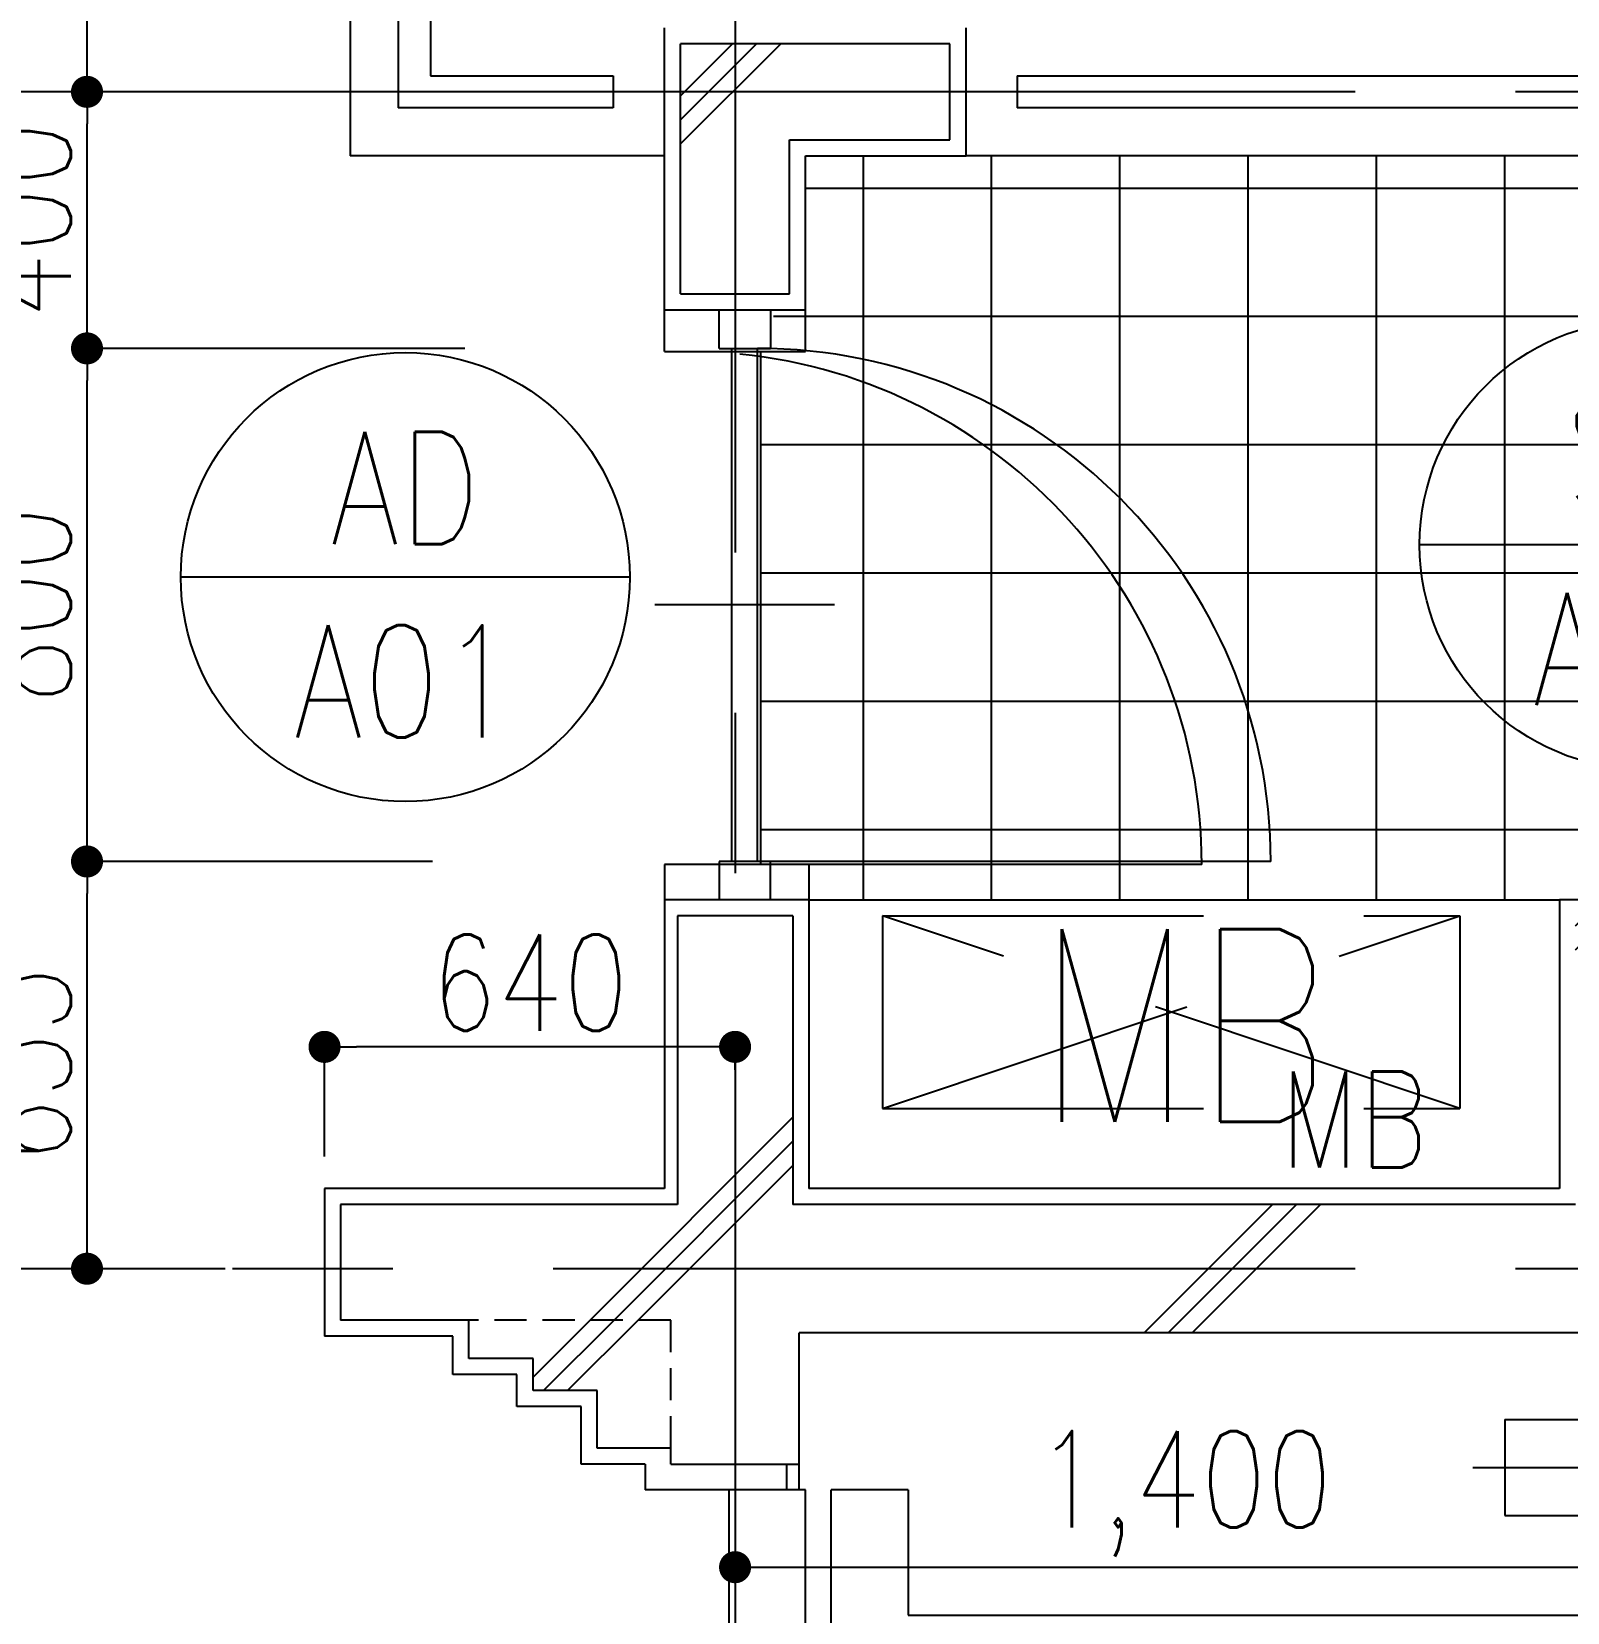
# Model space of a CAD drawing. Header units: millimetres. Extents: x 15495 to 166182, y -39946 to 18307.
# Drawn here: x 41944 to 44338, y 1560 to 4025 of the extents above; entities that cross this region are included whole.
import ezdxf
from ezdxf.enums import TextEntityAlignment as Align

# ---------------------------------------------------------------- set-up
doc = ezdxf.new("R2010")
doc.units = ezdxf.units.MM
doc.header["$LTSCALE"] = 1000
for name, pattern in [('CENTER', [2, 1.25, -0.25, 0.25, -0.25]), ('DASHED', [0.75, 0.5, -0.25]), ('DASHED2', [0.375, 0.25, -0.125])]:
    doc.linetypes.add(name, pattern=pattern)
doc.layers.get('0').update_dxf_attribs({"linetype": 'CONTINUOUS'})
for name, color, linetype in [('EV-Space_EV-A_EVES-100', 5, 'CONTINUOUS'), ('EV-Space_EV-A_EVES-50', 5, 'CONTINUOUS'), ('EV-Space_EV-F_FINI1-100', 190, 'CONTINUOUS'), ('F_FITT1-100', 5, 'CONTINUOUS'), ('F_FITT1-50', 5, 'CONTINUOUS'), ('SF-A_ELSE-100', 6, 'CONTINUOUS'), ('SF-A_ELSE-50', 6, 'CONTINUOUS'), ('SF-DT_ID-100', 13, 'CONTINUOUS'), ('SF-E_DIM-50', 3, 'CONTINUOUS'), ('SF-E_GRID-50', 1, 'CENTER'), ('SF-E_TEXT-100', 3, 'CONTINUOUS'), ('SF-E_TEXT-50', 3, 'CONTINUOUS'), ('SF-F_ELV-KYOUTSU', 5, 'CENTER'), ('SF-F_FINI1-100', 190, 'CONTINUOUS'), ('SF-F_FINI1-50', 190, 'CONTINUOUS'), ('SF-F_FITT1-100', 5, 'CONTINUOUS'), ('SF-F_FITT1-50', 5, 'CONTINUOUS'), ('SF-F_HAT1-50', 9, 'CONTINUOUS'), ('SF-F_LAY2-100', 6, 'CONTINUOUS'), ('SF-F_LAY2-50', 6, 'CONTINUOUS'), ('SF-R_EWALL-50', 7, 'CONTINUOUS')]:
    doc.layers.add(name, color=color, linetype=linetype)
doc.styles.add('DIM', font='romans.shx', dxfattribs={"width": 0.8, "bigfont": 'bigfont.shx'})
doc.styles.add('ROOM', font='romans.shx', dxfattribs={"width": 0.8, "bigfont": 'bigfont.shx'})
doc.styles.get("Standard").update_dxf_attribs({"font": 'txt.shx', "bigfont": 'bigfont.shx'})
doc.dimstyles.new('DIM50_3_3', dxfattribs={"dimscale": 50, "dimtxt": 3, "dimasz": 1, "dimexe": 0, "dimexo": 1, "dimgap": 0.5, "dimtad": 1, "dimdec": 1, "dimdsep": 46, "dimlunit": 6, "dimtxsty": 'DIM', "dimblk1": 'DOT', "dimblk2": 'DOT', "dimsah": 1, "dimcen": 1, "dimclrd": 256, "dimclre": 256, "dimclrt": 256, "dimadec": 0, "dimazin": 0, "dimtfac": 1, "dimtdec": 1, "dimtix": 1, "dimtmove": 2, "dimatfit": 3, "dimldrblk": 'DOT', "dimfxl": 1, "dimtvp": 0.833333, "dimtolj": 1, "dimarcsym": 0})
pattern_1 = [(45, (-28400.75, -37379.5), (-441.942, 441.942), []), (45, (-28363.25, -37379.5), (-441.942, 441.942), []), (45, (-28325.75, -37379.5), (-441.942, 441.942), [])]

# ---------------------------------------------------------------- blocks, each defined once
blk = doc.blocks.new('TATEGU-KIGOU')
at = {"color": 2}
blk.add_line((350, 0), (-350, 0), dxfattribs=at)
blk.add_circle((0, 0), 350, dxfattribs=at)
at = {"color": 2, "style": 'ROOM', "width": 0.8}
for tag, p in [('建具種別', (0, 51.6)), ('建具番号', (0, -250.1))]:
    blk.add_attdef(tag, text='', height=175, dxfattribs=at).set_placement(p, align=Align.CENTER)
at = {"flags": 1}
for tag, p in [('内法寸法（W）', (-414, -713.8)), ('内法寸法（H）', (-414, -1063.8)), ('階', (-373.6, -1414.3)), ('部屋名', (-373.6, -1786.8)), ('メーカー名', (-373.6, -2148.9)), ('値段', (-373.6, -2498.9)), ('重量', (-373.6, -2848.9)), ('建具形状', (-373.6, -3199)), ('開閉方式', (-373.6, -3549)), ('取付場所', (-373.6, -3899)), ('見込', (-373.6, -4296.3)), ('扉厚', (-373.6, -4646.3)), ('仕上', (-373.6, -4996.3)), ('ガラス', (-373.6, -5346.3)), ('建具金物', (-373.6, -5696.3)), ('枠形状', (-373.6, -6046.3)), ('沓摺形状', (-373.6, -6396.3)), ('特記事項', (-373.6, -6746.3)), ('防火性能', (-373.6, -7096.3))]:
    blk.add_attdef(tag, p, '', height=175, dxfattribs=at)
blk = doc.blocks.new('EV-Space')
at = {"layer": 'EV-Space_EV-A_EVES-100'}
for p, q in [((1600, 1620), (1600, 1370)), ((1200, 1570), (2000, 1570)), ((1200, 1570), (1200, 1420)), ((2000, 1420), (2000, 1570)), ((1150, 1495), (2050, 1495)), ((100, 1460), (-10, 1460)), ((-10, 1460), (-10, 985)), ((110, 135), (110, 1460)), ((150, 135), (150, 1460)), ((270, 1460), (150, 1460)), ((270, 1460), (270, 1265)), ((1200, 1420), (2000, 1420)), ((270, 1265), (1820, 1265)), ((1820, 1265), (1820, 155)), ((340, 1235), (270, 1085)), ((1820, 1215), (2300, 1215)), ((2300, 205), (2300, 1215)), ((270, 985), (270, 1085)), ((10, 1015), (10, 985)), ((-10, 985), (-10, 185)), ((-10, 985), (10, 985)), ((270, 985), (270, 185)), ((-130, 585), (204.096, 585)), ((1820, 205), (2300, 205)), ((52.5, 185), (-10, 185)), ((-10, 185), (-10, 40)), ((52.5, 185), (52.5, 135)), ((251, 155), (1820, 155)), ((251, 105), (251, 155)), ((110, 135), (52.5, 135)), ((110, 135), (110, 40)), ((150, 135), (150, 105)), ((150, 105), (251, 105)), ((110, 40), (-10, 40))]:
    blk.add_line(p, q, dxfattribs=at)
at = {"layer": 'EV-Space_EV-A_EVES-100', "linetype": 'Continuous'}
for p, q in [((36.936, 557.569), (36.936, 1017.569)), ((73.841, 155), (73.841, 615))]:
    blk.add_line(p, q, dxfattribs=at)
at = {"layer": 'EV-Space_EV-A_EVES-50'}
for p, q in [((1600, 1620), (1600, 1370)), ((1200, 1570), (1200, 1420)), ((1200, 1570), (2000, 1570)), ((2000, 1420), (2000, 1570)), ((80, 1500), (80, 1460)), ((1150, 1495), (2050, 1495)), ((-10, 1460), (-10, 985)), ((110, 1460), (-10, 1460)), ((110, 135), (110, 1460)), ((150, 135), (150, 1460)), ((270, 1460), (150, 1460)), ((270, 1460), (270, 1265)), ((1200, 1420), (2000, 1420)), ((270, 1265), (1820, 1265)), ((1820, 1265), (1820, 155)), ((340, 1235), (270, 1085)), ((340, 1235), (1790, 1235)), ((1790, 1235), (1790, 185)), ((1820, 1215), (2300, 1215)), ((2300, 205), (2300, 1215)), ((1820, 1185), (2270, 1185)), ((2270, 235), (2270, 1185)), ((270, 985), (270, 1085)), ((10, 1015), (10, 985)), ((250, 1015), (250, 985)), ((-10, 985), (10, 985)), ((-10, 985), (-10, 185)), ((270, 985), (250, 985)), ((270, 985), (270, 185)), ((-130, 585), (204.096, 585)), ((1820, 235), (2270, 235)), ((1820, 205), (2300, 205)), ((-10, 185), (-10, 40)), ((52.5, 185), (-10, 185)), ((52.5, 185), (52.5, 135)), ((221, 185), (1790, 185)), ((221, 135), (221, 185)), ((251, 155), (1820, 155)), ((251, 105), (251, 155)), ((110, 135), (52.5, 135)), ((110, 135), (110, 40)), ((150, 135), (150, 105)), ((150, 135), (221, 135)), ((150, 105), (251, 105)), ((110, 40), (-10, 40)), ((80, 40), (80, 0))]:
    blk.add_line(p, q, dxfattribs=at)
at = {"layer": 'EV-Space_EV-A_EVES-50', "linetype": 'Continuous'}
for p, q in [((57.5, 1015), (20, 1015)), ((20, 1015), (20, 555)), ((57.5, 555), (57.5, 1015)), ((202.5, 1015), (240, 1015)), ((202.5, 555), (202.5, 1015)), ((240, 1015), (240, 555)), ((62.5, 155), (62.5, 615)), ((62.5, 615), (100, 615)), ((100, 615), (100, 155)), ((160, 615), (160, 155)), ((197.5, 615), (160, 615)), ((197.5, 155), (197.5, 615)), ((20, 555), (57.5, 555)), ((240, 555), (202.5, 555)), ((100, 155), (62.5, 155)), ((160, 155), (197.5, 155))]:
    blk.add_line(p, q, dxfattribs=at)
at = {"layer": 'EV-Space_EV-F_FINI1-100'}
blk.add_line((0, 0), (0, 0), dxfattribs=at)
blk = doc.blocks.new('AD-A01_100')
at = {"layer": 'F_FITT1-100'}
blk.add_line((0, -719.999925), (0, 0), dxfattribs=at)
blk.add_arc((0, 80.000075), 800, 270, 354.260824124, dxfattribs=at)
blk = doc.blocks.new('SF-BLOCK_100')
at = {"layer": 'SF-A_ELSE-100'}
for p, q in [((12400, 5875), (12400, 3900)), ((12475, 5800), (12475, 3975)), ((12525, 5750), (12525, 4025)), ((12525, 4025), (12810, 4025)), ((12810, 4025), (12810, 3975)), ((13440, 4025), (15500, 4025)), ((13440, 4025), (13440, 3975)), ((12810, 3975), (12475, 3975)), ((15500, 3975), (13440, 3975)), ((12890, 3900), (12400, 3900)), ((15600, 3900), (13360, 3900)), ((13115, 2740), (14285, 2740))]:
    blk.add_line(p, q, dxfattribs=at)
at = {"layer": 'SF-A_ELSE-100', "linetype": 'DASHED'}
for p, q in [((13230, 2415), (14130, 2715)), ((14130, 2415), (13230, 2715)), ((13230, 2715), (14130, 2715)), ((13230, 2715), (13230, 2415)), ((14130, 2715), (14130, 2415)), ((13230, 2415), (14130, 2415))]:
    blk.add_line(p, q, dxfattribs=at)
at = {"layer": 'SF-F_FINI1-100'}
for p, q in [((12890, 3595.09), (12890, 4100)), ((13360, 3900), (13360, 4100)), ((13110, 3900), (13360, 3900)), ((13110, 3595.09), (13110, 3900)), ((12890, 3595.09), (13110, 3595.09)), ((13115, 2795.09), (12890, 2795.09)), ((12890, 2795.09), (12890, 2290)), ((13115, 2795.09), (13115, 2290)), ((14515, 2740), (14285, 2740)), ((14285, 2740), (14285, 2290)), ((12360, 2290), (12360, 2060)), ((12890, 2290), (12360, 2290)), ((14285, 2290), (13115, 2290)), ((12560, 2060), (12360, 2060)), ((12560, 2000), (12560, 2060)), ((15625, 2065), (13100, 2065)), ((13100, 1820), (13100, 2065)), ((12660, 2000), (12560, 2000)), ((12660, 1950), (12660, 2000)), ((12760, 1950), (12660, 1950)), ((12760, 1860), (12760, 1950)), ((12860, 1860), (12760, 1860)), ((12860, 1860), (12860, 1820)), ((12990, 1820), (12860, 1820))]:
    blk.add_line(p, q, dxfattribs=at)
at = {"layer": 'SF-F_LAY2-100', "linetype": 'Continuous'}
for p, q in [((13200, 2740), (13200, 3900)), ((13400, 2740), (13400, 3900)), ((13600, 2740), (13600, 3900)), ((13800, 2740), (13800, 3900)), ((14000, 2740), (14000, 3900)), ((14200, 2740), (14200, 3900)), ((13110, 3850), (15600, 3850)), ((13110, 3650), (15600, 3650)), ((13040, 3450), (16600, 3450)), ((13040, 3250), (16600, 3250)), ((13040, 3050), (16600, 3050)), ((13040, 2850), (16600, 2850))]:
    blk.add_line(p, q, dxfattribs=at)
at = {"layer": 'SF-F_LAY2-100'}
blk.add_line((13040, 2795.09), (13040, 3595.09), dxfattribs=at)
at = {"layer": 'SF-DT_ID-100'}
for p, values in [((14417.18, 3293.72), {'建具種別': 'SD', '建具番号': 'A11'}), ((12485.87, 3243.37), {'建具種別': 'AD', '建具番号': 'A01'})]:
    blk.add_blockref('TATEGU-KIGOU', p, dxfattribs=at).add_auto_attribs(values)
at = {"layer": 'SF-F_ELV-KYOUTSU'}
blk.add_blockref('EV-Space', (13000, 360), dxfattribs=at)
at = {"layer": 'SF-F_FITT1-100', "rotation": 90}
blk.add_blockref('AD-A01_100', (13007.41, 2795.09), dxfattribs=at)
at = {"layer": 'SF-E_TEXT-100', "style": 'ROOM', "width": 0.8}
blk.add_text('MB', height=300, dxfattribs=at).set_placement((13699.85, 2544.26), align=Align.MIDDLE)
blk = doc.blocks.new('DOT')
at = {"color": 0, "linetype": 'ByBlock'}
blk.add_line((-0.5, 0), (-1, 0), dxfattribs=at)
at = {"color": 0, "linetype": 'ByBlock', "const_width": 0.5}
blk.add_lwpolyline([(-0.25, 0, 1), (0.25, 0, 1)], format="xyb", close=True, dxfattribs=at)
blk = doc.blocks.new('*D446')
at = {"layer": 'SF-E_DIM-50', "lineweight": -2}
for p, q in [((42569, 2731), (42030.4, 2731)), ((42030.4, 2146), (42030.4, 2681)), ((42245.6, 2096), (42030.4, 2096))]:
    blk.add_line(p, q, dxfattribs=at)
at = {"layer": 'SF-E_DIM-50', "lineweight": -2, "xscale": 50, "yscale": 50, "zscale": 50}
for p, rotation in [((42030.4, 2731), 90), ((42030.4, 2096), 270)]:
    blk.add_blockref('DOT', p, dxfattribs=dict(at, rotation=rotation))
at = {"layer": 'SF-E_DIM-50', "insert": (41930.4, 2413.5), "char_height": 150, "attachment_point": 5, "rotation": 90, "style": 'DIM'}
blk.add_mtext('\\A1;635', dxfattribs=at)
blk = doc.blocks.new('_DOT')
at = {"color": 0, "linetype": 'ByBlock'}
blk.add_line((-0.5, 0), (-1, 0), dxfattribs=at)
at = {"color": 0, "linetype": 'ByBlock', "const_width": 0.5}
blk.add_lwpolyline([(-0.25, 0, 1), (0.25, 0, 1)], format="xyb", close=True, dxfattribs=at)
blk = doc.blocks.new('*D445')
at = {"layer": 'SF-E_DIM-50', "lineweight": -2}
for p, q in [((42619.2, 3531), (42030.4, 3531)), ((42030.4, 2781), (42030.4, 3481)), ((42569, 2731), (42030.4, 2731))]:
    blk.add_line(p, q, dxfattribs=at)
at = {"layer": 'SF-E_DIM-50', "lineweight": -2, "xscale": 50, "yscale": 50, "zscale": 50}
for p, rotation in [((42030.4, 3531), 90), ((42030.4, 2731), 270)]:
    blk.add_blockref('DOT', p, dxfattribs=dict(at, rotation=rotation))
at = {"layer": 'SF-E_DIM-50', "insert": (41930.4, 3131), "char_height": 150, "attachment_point": 5, "rotation": 90, "style": 'DIM'}
blk.add_mtext('\\A1;800', dxfattribs=at)
blk = doc.blocks.new('*D443')
at = {"layer": 'SF-E_DIM-50', "lineweight": -2}
for p, q in [((42880.7, 3931), (42030.4, 3931)), ((42030.4, 3581), (42030.4, 3881)), ((42580.2, 3531), (42030.4, 3531))]:
    blk.add_line(p, q, dxfattribs=at)
at = {"layer": 'SF-E_DIM-50', "lineweight": -2, "xscale": 50, "yscale": 50, "zscale": 50}
for p, rotation in [((42030.4, 3931), 90), ((42030.4, 3531), 270)]:
    blk.add_blockref('DOT', p, dxfattribs=dict(at, rotation=rotation))
at = {"layer": 'SF-E_DIM-50', "insert": (41930.4, 3731), "char_height": 150, "attachment_point": 5, "rotation": 90, "style": 'DIM'}
blk.add_mtext('\\A1;400', dxfattribs=at)
blk = doc.blocks.new('*D442')
at = {"layer": 'SF-E_DIM-50', "lineweight": -2}
for p, q in [((42880.7, 5606), (42030.4, 5606)), ((42030.4, 3981), (42030.4, 5556)), ((42120.1, 3931), (42030.4, 3931))]:
    blk.add_line(p, q, dxfattribs=at)
at = {"layer": 'SF-E_DIM-50', "lineweight": -2, "xscale": 50, "yscale": 50, "zscale": 50}
for p, rotation in [((42030.4, 5606), 90), ((42030.4, 3931), 270)]:
    blk.add_blockref('DOT', p, dxfattribs=dict(at, rotation=rotation))
at = {"layer": 'SF-E_DIM-50', "insert": (41916.1, 4768.5), "char_height": 150, "attachment_point": 5, "rotation": 90, "style": 'DIM'}
blk.add_mtext('\\A1;1,675', dxfattribs=at)
blk = doc.blocks.new('*D397')
at = {"layer": 'SF-E_DIM-50', "lineweight": -2}
for p, q in [((41954.3, 3931), (41681.9, 3931)), ((41681.9, 2146), (41681.9, 3881)), ((41733.3, 2096), (41681.9, 2096))]:
    blk.add_line(p, q, dxfattribs=at)
at = {"layer": 'SF-E_DIM-50', "lineweight": -2, "xscale": 50, "yscale": 50, "zscale": 50}
for p, rotation in [((41681.9, 3931), 90), ((41681.9, 2096), 270)]:
    blk.add_blockref('DOT', p, dxfattribs=dict(at, rotation=rotation))
at = {"layer": 'SF-E_DIM-50', "insert": (41567.6, 3013.5), "char_height": 150, "attachment_point": 5, "rotation": 90, "style": 'DIM'}
blk.add_mtext('\\A1;1,835', dxfattribs=at)
blk = doc.blocks.new('AD-A01_50')
at = {"layer": 'F_FITT1-50'}
for p, q in [((-60, 720), (-60, -140)), ((-460, 40), (-460, -240)), ((-920, -140), (-920, -60)), ((-920, -60), (-860, -60)), ((-860.0015, -140), (-860.0015, -60)), ((0.0015, -60), (-59.9985, -60)), ((-59.9985, -80), (-860, -80)), ((-59.9985, -120), (-860, -120)), ((-860, -140), (-920, -140)), ((-59.9985, -140), (0.0015, -140))]:
    blk.add_line(p, q, dxfattribs=at)
blk.add_arc((-60, -80), 800, 90, 180, dxfattribs=at)
blk = doc.blocks.new('*D362')
at = {"layer": 'SF-E_DIM-50', "lineweight": -2}
for p, q in [((43040.7, 2146), (43040.7, 1630.6)), ((44440.7, 2110.4), (44440.7, 1630.6)), ((43090.7, 1630.6), (44390.7, 1630.6))]:
    blk.add_line(p, q, dxfattribs=at)
at = {"layer": 'SF-E_DIM-50', "lineweight": -2, "xscale": 50, "yscale": 50, "zscale": 50, "rotation": 180}
blk.add_blockref('DOT', (43040.7, 1630.6), dxfattribs=at)
at = {"layer": 'SF-E_DIM-50', "lineweight": -2, "xscale": 50, "yscale": 50, "zscale": 50}
blk.add_blockref('DOT', (44440.7, 1630.6), dxfattribs=at)
at = {"layer": 'SF-E_DIM-50', "insert": (43740.7, 1744.9), "char_height": 150, "attachment_point": 5, "style": 'DIM'}
blk.add_mtext('\\A1;1,400', dxfattribs=at)
blk = doc.blocks.new('*D358')
at = {"layer": 'SF-E_DIM-50', "lineweight": -2}
for p, q in [((42400.7, 2271), (42400.7, 2441.9)), ((42990.7, 2441.9), (42450.7, 2441.9)), ((43040.7, 2406.1), (43040.7, 2441.9))]:
    blk.add_line(p, q, dxfattribs=at)
at = {"layer": 'SF-E_DIM-50', "lineweight": -2, "xscale": 50, "yscale": 50, "zscale": 50, "rotation": 180}
blk.add_blockref('DOT', (42400.7, 2441.9), dxfattribs=at)
at = {"layer": 'SF-E_DIM-50', "lineweight": -2, "xscale": 50, "yscale": 50, "zscale": 50}
blk.add_blockref('DOT', (43040.7, 2441.9), dxfattribs=at)
at = {"layer": 'SF-E_DIM-50', "insert": (42720.7, 2541.9), "char_height": 150, "attachment_point": 5, "style": 'DIM'}
blk.add_mtext('\\A1;640', dxfattribs=at)
blk = doc.blocks.new('SF-BLOCK_50')
at = {"layer": 'SF-F_HAT1-50'}
h = blk.add_hatch(dxfattribs=at)
h.set_pattern_fill('RC2', color=256, scale=50, style=0)
h.set_pattern_definition(pattern_1)
h.paths.add_polyline_path([(13085, 3925), (13335, 3925), (13335, 4075), (12915, 4075), (12915, 3685), (13085, 3685)])
h = blk.add_hatch(dxfattribs=at)
h.set_pattern_fill('RC2', color=256, scale=50, style=0)
h.set_pattern_definition(pattern_1)
h.paths.add_polyline_path([(16375, 75), (16375, -75), (16830, -75), (16830, -50.04), (16815, -50.04), (16814.99, 75)])
h.paths.add_polyline_path([(15625, 125), (15625, -75), (16375, -75), (16375, 75), (16375, 675), (15775, 675), (15625, 675)])
h.paths.add_polyline_path([(15775, 2705), (15625, 2705), (15625, 2265), (14490, 2265), (14490, 2715), (14310, 2715), (14310, 2265), (13090, 2265), (13090, 2715), (12910, 2715), (12910, 2265), (12385, 2265), (12385, 2085), (12585, 2085), (12900, 2085), (12900, 1885), (12900, 1860), (13100, 1860), (13100, 2065), (15625, 2065), (15625, 675), (15775, 675)])
h.paths.add_polyline_path([(13100, 125), (13100, 360), (12900, 360), (12900, 305), (12900, 75), (12585, 75), (10775, 75), (10775, -75), (15625, -75), (15625, 125)])
h.paths.add_polyline_path([(12900, 75), (12900, 305), (12785, 305), (12785, 215), (12685, 215), (12685, 165), (12585, 165), (12585, 75)], flags=17)
h = blk.add_hatch(dxfattribs=at)
h.set_pattern_fill('RC2', color=256, scale=50, style=0)
h.set_pattern_definition(pattern_1)
h.paths.add_polyline_path([(12900, 2085), (12585, 2085), (12585, 2025), (12685, 2025), (12685, 1975), (12785, 1975), (12785, 1885), (12900, 1885)])
at = {"layer": 'SF-A_ELSE-50'}
for p, q in [((12400, 5875), (12400, 3900)), ((12475, 5800), (12475, 3975)), ((12525, 5750), (12525, 4025)), ((12525, 4025), (12810, 4025)), ((12810, 4025), (12810, 3975)), ((13440, 4025), (15500, 4025)), ((13440, 4025), (13440, 3975)), ((12810, 3975), (12475, 3975)), ((15500, 3975), (13440, 3975)), ((12890, 3900), (12400, 3900)), ((15600, 3900), (13360, 3900)), ((13115, 2740), (14285, 2740))]:
    blk.add_line(p, q, dxfattribs=at)
at = {"layer": 'SF-A_ELSE-50', "linetype": 'DASHED'}
for p, q in [((14130, 2415), (13230, 2715)), ((13230, 2415), (14130, 2715)), ((13230, 2715), (14130, 2715)), ((13230, 2715), (13230, 2415)), ((14130, 2715), (14130, 2415)), ((13230, 2415), (14130, 2415))]:
    blk.add_line(p, q, dxfattribs=at)
at = {"layer": 'SF-E_GRID-50'}
for p, q in [((13000, 4531.75), (13000, -1470.17)), ((15966.61, 4000), (11641.19, 4000)), ((15966.61, 2165), (11641.19, 2165))]:
    blk.add_line(p, q, dxfattribs=at)
at = {"layer": 'SF-F_FINI1-50'}
for p, q in [((12890, 3660), (12890, 4100)), ((13360, 3900), (13360, 4100)), ((13110, 3900), (13360, 3900)), ((13110, 3660), (13110, 3900)), ((12890, 3660), (13110, 3660)), ((13115, 2740), (12890, 2740)), ((12890, 2740), (12890, 2290)), ((13115, 2740), (13115, 2290)), ((14515, 2740), (14285, 2740)), ((14285, 2740), (14285, 2290)), ((12360, 2290), (12360, 2060)), ((12890, 2290), (12360, 2290)), ((14285, 2290), (13115, 2290)), ((12560, 2060), (12360, 2060)), ((12560, 2000), (12560, 2060)), ((12660, 2000), (12560, 2000)), ((12660, 1950), (12660, 2000)), ((12760, 1950), (12660, 1950)), ((12760, 1860), (12760, 1950)), ((12860, 1860), (12760, 1860)), ((12860, 1860), (12860, 1820)), ((12990, 1820), (12860, 1820))]:
    blk.add_line(p, q, dxfattribs=at)
at = {"layer": 'SF-F_LAY2-50', "linetype": 'Continuous'}
for p, q in [((13200, 2740), (13200, 3900)), ((13400, 2740), (13400, 3900)), ((13600, 2740), (13600, 3900)), ((13800, 2740), (13800, 3900)), ((14000, 2740), (14000, 3900)), ((14200, 2740), (14200, 3900)), ((13110, 3850), (15600, 3850)), ((13060, 3650), (15600, 3650)), ((13040, 3450), (15580, 3450)), ((13040, 3250), (15580, 3250)), ((13040, 3050), (15580, 3050)), ((13040, 2850), (15580, 2850))]:
    blk.add_line(p, q, dxfattribs=at)
at = {"layer": 'SF-R_EWALL-50'}
for p, q in [((13335, 4075), (12915, 4075)), ((12915, 3685), (12915, 4075)), ((13335, 3925), (13335, 4075)), ((13085, 3925), (13335, 3925)), ((13085, 3685), (13085, 3925)), ((12915, 3685), (13085, 3685)), ((13090, 2715), (12910, 2715)), ((12910, 2715), (12910, 2265)), ((13090, 2715), (13090, 2265)), ((12385, 2265), (12385, 2085)), ((12910, 2265), (12385, 2265)), ((14310, 2265), (13090, 2265)), ((12585, 2085), (12385, 2085)), ((12585, 2025), (12585, 2085)), ((15625, 2065), (13100, 2065)), ((13100, 1860), (13100, 2065)), ((12685, 2025), (12585, 2025)), ((12685, 1975), (12685, 2025)), ((12785, 1975), (12685, 1975)), ((12785, 1885), (12785, 1975)), ((12900, 1885), (12785, 1885)), ((12900, 1860), (12900, 1885)), ((12900, 1860), (13100, 1860))]:
    blk.add_line(p, q, dxfattribs=at)
at = {"layer": 'SF-R_EWALL-50', "linetype": 'DASHED2', "ltscale": 0.2}
for p, q in [((12900, 2085), (12585, 2085)), ((12900, 1885), (12900, 2085))]:
    blk.add_line(p, q, dxfattribs=at)
at = {"layer": 'SF-F_ELV-KYOUTSU'}
blk.add_blockref('EV-Space', (13000, 360), dxfattribs=at)
at = {"layer": 'SF-F_FITT1-50', "rotation": 270}
blk.add_blockref('AD-A01_50', (13115, 2740), dxfattribs=at)
at = {"layer": 'SF-E_TEXT-50', "style": 'ROOM', "width": 0.8}
blk.add_text('MB', height=150, dxfattribs=at).set_placement((13964.92, 2397.6), align=Align.MIDDLE)
at = {"layer": 'SF-E_DIM-50'}
for base, p1, p2, picture, middle in [((11989.68, 5675), (12129.44, 4000), (12890, 5675), '*D442', (11875.39, 4837.5)), ((11641.19, 4000), (11742.54, 2165), (11963.6, 4000), '*D397', (11526.9, 3082.5)), ((11989.68, 4000), (12589.47, 3600), (12890, 4000), '*D443', (11889.68, 3800)), ((11989.68, 3600), (12578.31, 2800), (12628.51, 3600), '*D445', (11889.68, 3200)), ((11989.68, 2800), (12254.89, 2165), (12578.31, 2800), '*D446', (11889.68, 2482.5))]:
    dim = blk.add_linear_dim(base=base, p1=p1, p2=p2, angle=90, dimstyle='DIM50_3_3', dxfattribs=at)
    dim.commit()
    dim.dimension.update_dxf_attribs({"geometry": picture, "text_midpoint": middle, "insert": (-30040.71, 69)})
for base, p1, p2, picture, middle in [((12360, 2510.94), (13000, 2425.14), (12360, 2290), '*D358', (12680, 2610.94)), ((14400, 1699.57), (13000, 2265), (14400, 2229.44), '*D362', (13700, 1813.85))]:
    dim = blk.add_linear_dim(base=base, p1=p1, p2=p2, dimstyle='DIM50_3_3', dxfattribs=at)
    dim.commit()
    dim.dimension.update_dxf_attribs({"geometry": picture, "text_midpoint": middle, "insert": (-30040.71, 69)})

msp = doc.modelspace()

# ---------------------------------------------------------------- block references
for name in ['SF-BLOCK_100', 'SF-BLOCK_50']:
    msp.add_blockref(name, (30040.7, -69))

doc.saveas('drawing.dxf')
